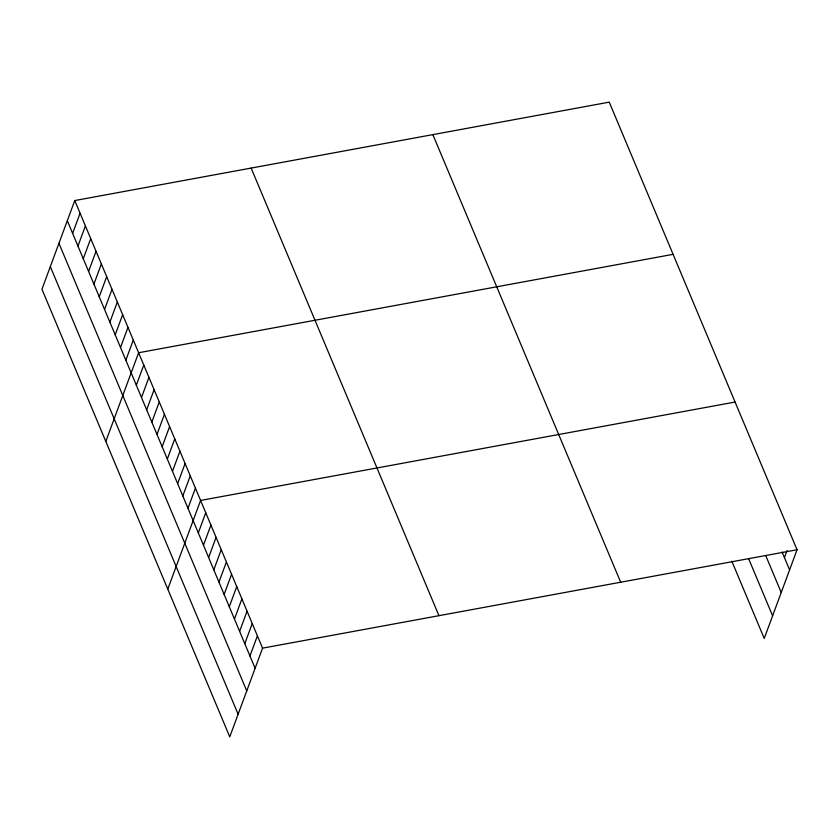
<?xml version="1.0" encoding="UTF-8"?>
<svg xmlns="http://www.w3.org/2000/svg" width="839" height="839" viewBox="0 0 839 839"><rect width="100%" height="100%" fill="white"/><g stroke="black" fill="none" stroke-linecap="round" stroke-linejoin="round"><path stroke-width="1.26" d="M74.765 200.552L41.95 289.245L229.76 736.852L262.565 648.148L74.765 200.552L609.24 102.148L797.05 549.755L764.235 638.448L731.839 561.239M72.626 233.378L80.083 213.232M77.954 246.058L85.4 225.911M83.271 258.737L90.727 238.601M88.598 271.427L96.045 251.281M93.916 284.106L101.362 263.96M99.233 296.786L106.689 276.639M104.56 309.465L112.007 289.329M109.878 322.155L117.334 302.009M115.195 334.834L122.651 314.688M120.522 347.514L127.968 327.367M125.84 360.193L133.296 340.057M105.808 441.429L138.613 352.737L673.098 254.332M136.327 385.185L143.784 365.049M141.497 397.497L148.943 377.351M146.657 409.81L154.103 389.663M151.817 422.111L159.274 401.975M156.987 434.424L164.434 414.277M162.147 446.736L169.604 426.59M167.318 459.038L174.764 438.902M172.477 471.35L179.934 451.204M177.648 483.663L185.094 463.516M182.808 495.964L190.264 475.828M187.978 508.277L195.424 488.13M167.779 589.146L200.594 500.443L735.079 402.038M198.308 532.891L205.754 512.755M203.468 545.203L210.925 525.057M208.628 557.516L216.084 537.369M213.798 569.817L221.244 549.681M218.958 582.13L226.415 561.983M224.128 594.442L231.574 574.296M229.288 606.754L236.745 586.608M234.459 619.056L241.905 598.91M239.618 631.368L247.075 611.222M244.789 643.681L252.235 623.534M249.949 655.983L257.405 635.847M784.434 557.589L787.066 550.478M262.565 648.148L797.05 549.755M782.084 551.989L789.604 569.891M765.734 555.586L781.235 592.512M748.661 558.753L772.604 615.826M432.861 134.628L620.671 582.224M251.144 168.083L438.944 615.679M67.309 220.699L255.119 668.295M58.94 243.32L246.75 690.917M50.319 266.624L238.119 714.23"/></g></svg>
